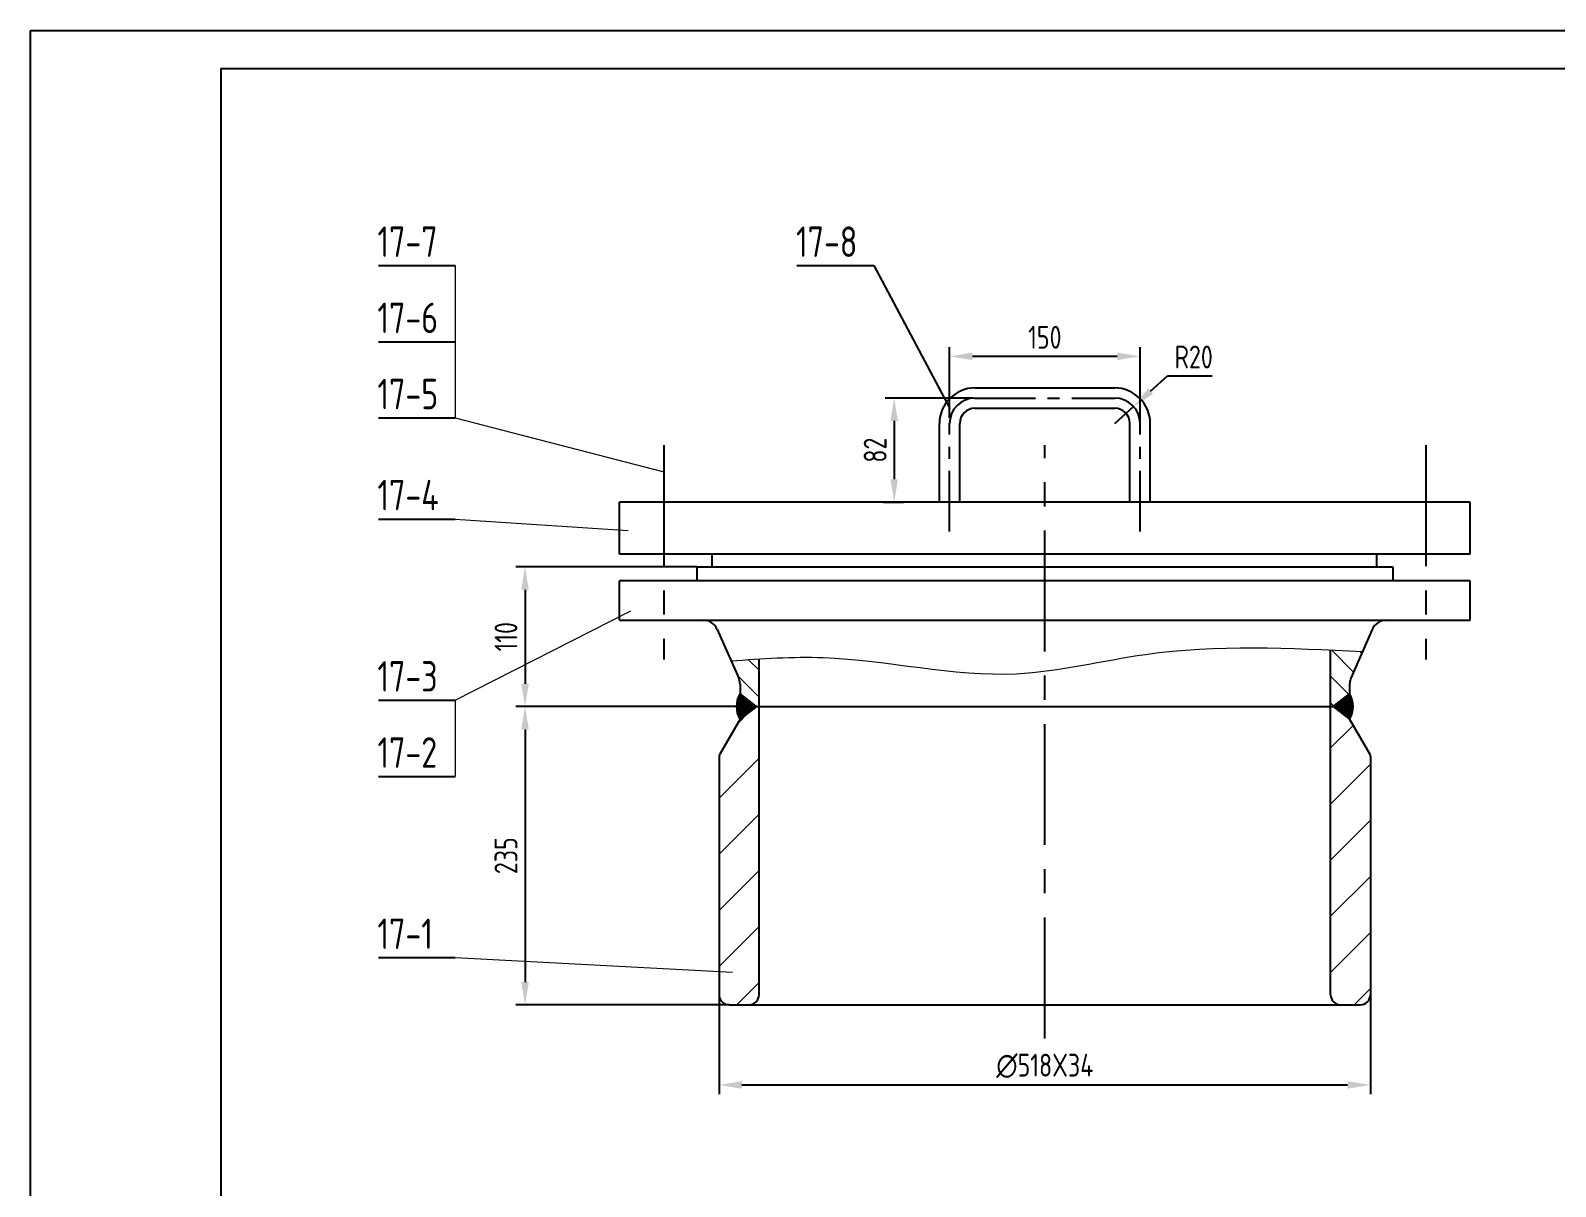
# Model space of a CAD drawing. Extents: x 10474 to 45536, y -10608 to 12499.
# Drawn here: x 41126 to 42327, y 4840 to 5750 of the extents above; entities that cross this region are included whole.
import ezdxf

# ---------------------------------------------------------------- set-up
doc = ezdxf.new("R2010")
doc.units = 0
doc.header["$LTSCALE"] = 15
doc.header["$MEASUREMENT"] = 0
doc.linetypes.add('CENTER', pattern=[50.8, 31.75, -6.35, 6.35, -6.35])
doc.layers.get('0').update_dxf_attribs({"linetype": 'CONTINUOUS'})
doc.layers.get('DEFPOINTS').update_dxf_attribs({"color": 3, "linetype": 'CONTINUOUS'})
for name, color, linetype in [('1', 3, 'CONTINUOUS'), ('DEVICE', 3, 'CONTINUOUS'), ('LAYERAXIS', 7, 'CENTER')]:
    doc.layers.add(name, color=color, linetype=linetype)
doc.layers.add('5', color=7, linetype='CONTINUOUS', lineweight=9)
doc.styles.add('HZ', font='isocp.shx', dxfattribs={"width": 0.85, "bigfont": 'hztxt.shx'})
doc.dimstyles.new('L', dxfattribs={"dimtxt": 18, "dimasz": 18, "dimexe": 7.2, "dimexo": 0.1, "dimgap": 6, "dimtad": 1, "dimdec": 0, "dimzin": 0, "dimdsep": 46, "dimtxsty": 'HZ', "dimcen": 0, "dimadec": 0, "dimazin": 0, "dimtfac": 0.142857, "dimtdec": 4, "dimtix": 1, "dimtmove": 2, "dimatfit": 3, "dimfxl": 0, "dimtolj": 1, "dimtzin": 0, "dimarcsym": 0})
pattern_1 = [(135, (40251.4065, -5021.1448), (0.88388348, 0.88388348), []), (45, (40251.4065, -5021.1448), (0.88388348, -0.88388348), [])]

# ---------------------------------------------------------------- blocks, each defined once
blk = doc.blocks.new('*D133')
at = {"color": 0, "linetype": 'ByBlock'}
for p, q in [((41668.4, 4920.7), (41668.4, 4842.5)), ((42181.3, 4920.7), (42181.3, 4842.5)), ((41686.4, 4849.7), (42163.3, 4849.7))]:
    blk.add_line(p, q, dxfattribs=at)
for points in [[(41686.4, 4852.7), (41686.4, 4846.7), (41668.4, 4849.7)], [(42163.3, 4852.7), (42163.3, 4846.7), (42181.3, 4849.7)]]:
    blk.add_solid(points, dxfattribs=at)
at = {"layer": 'DEFPOINTS', "color": 0, "linetype": 'ByBlock'}
for p in [(41668.4, 4920.8), (42181.3, 4920.8), (42181.3, 4849.7)]:
    blk.add_point(p, dxfattribs=at)
at = {"color": 0, "linetype": 'ByBlock', "insert": (41924.9, 4864.7), "char_height": 18, "attachment_point": 5, "style": 'HZ'}
blk.add_mtext('\\A1;∅518X34', dxfattribs=at)
blk = doc.blocks.new('*D134')
at = {"color": 0, "linetype": 'ByBlock'}
for p, q in [((41697.8, 5147.8), (41508.4, 5147.8)), ((41515.6, 5129.8), (41515.6, 4930.8)), ((41676.3, 4912.8), (41508.4, 4912.8))]:
    blk.add_line(p, q, dxfattribs=at)
for points in [[(41512.6, 5129.8), (41518.6, 5129.8), (41515.6, 5147.8)], [(41512.6, 4930.8), (41518.6, 4930.8), (41515.6, 4912.8)]]:
    blk.add_solid(points, dxfattribs=at)
at = {"layer": 'DEFPOINTS', "color": 0, "linetype": 'ByBlock'}
for p in [(41697.9, 5147.8), (41515.6, 4912.8), (41676.4, 4912.8)]:
    blk.add_point(p, dxfattribs=at)
at = {"color": 0, "linetype": 'ByBlock', "insert": (41500.6, 5030.3), "char_height": 18, "attachment_point": 5, "rotation": 90, "style": 'HZ'}
blk.add_mtext('\\A1;235', dxfattribs=at)
blk = doc.blocks.new('*D135')
at = {"color": 0, "linetype": 'ByBlock'}
for p, q in [((41650.8, 5257.8), (41508.4, 5257.8)), ((41515.6, 5239.8), (41515.6, 5165.8)), ((41515.5, 5147.8), (41508.4, 5147.8))]:
    blk.add_line(p, q, dxfattribs=at)
for points in [[(41512.6, 5239.8), (41518.6, 5239.8), (41515.6, 5257.8)], [(41512.6, 5165.8), (41518.6, 5165.8), (41515.6, 5147.8)]]:
    blk.add_solid(points, dxfattribs=at)
at = {"layer": 'DEFPOINTS', "color": 0, "linetype": 'ByBlock'}
for p in [(41650.9, 5257.8), (41515.6, 5147.8), (41515.6, 5147.8)]:
    blk.add_point(p, dxfattribs=at)
at = {"color": 0, "linetype": 'ByBlock', "insert": (41500.6, 5202.8), "char_height": 18, "attachment_point": 5, "rotation": 90, "style": 'HZ'}
blk.add_mtext('\\A1;110', dxfattribs=at)
blk = doc.blocks.new('*D169')
at = {"color": 0, "linetype": 'ByBlock'}
for p, q in [((41849.9, 5445.1), (41849.9, 5500.8)), ((41999.9, 5441), (41999.9, 5500.8)), ((41867.9, 5493.6), (41981.9, 5493.6))]:
    blk.add_line(p, q, dxfattribs=at)
for points in [[(41867.9, 5496.6), (41867.9, 5490.6), (41849.9, 5493.6)], [(41981.9, 5496.6), (41981.9, 5490.6), (41999.9, 5493.6)]]:
    blk.add_solid(points, dxfattribs=at)
at = {"layer": 'DEFPOINTS', "color": 0, "linetype": 'ByBlock'}
for p in [(41999.9, 5493.6), (41849.9, 5445), (41999.9, 5440.9)]:
    blk.add_point(p, dxfattribs=at)
at = {"color": 0, "linetype": 'ByBlock', "insert": (41924.9, 5508.6), "char_height": 18, "attachment_point": 5, "style": 'HZ'}
blk.add_mtext('\\A1;150', dxfattribs=at)
blk = doc.blocks.new('*D170')
at = {"color": 0, "linetype": 'ByBlock'}
for p, q in [((41868.2, 5460.7), (41799.1, 5460.7)), ((41806.3, 5442.7), (41806.3, 5396.7)), ((41797.8, 5378.7), (41813.5, 5378.7))]:
    blk.add_line(p, q, dxfattribs=at)
for points in [[(41803.3, 5442.7), (41809.3, 5442.7), (41806.3, 5460.7)], [(41803.3, 5396.7), (41809.3, 5396.7), (41806.3, 5378.7)]]:
    blk.add_solid(points, dxfattribs=at)
at = {"layer": 'DEFPOINTS', "color": 0, "linetype": 'ByBlock'}
for p in [(41868.3, 5460.7), (41797.7, 5378.7), (41806.3, 5378.7)]:
    blk.add_point(p, dxfattribs=at)
at = {"color": 0, "linetype": 'ByBlock', "insert": (41791.3, 5419.7), "char_height": 18, "attachment_point": 5, "rotation": 90, "style": 'HZ'}
blk.add_mtext('\\A1;82', dxfattribs=at)
blk = doc.blocks.new('*D172')
at = {"color": 0, "linetype": 'ByBlock'}
for p, q in [((42008.1, 5466.1), (42021.5, 5478.1)), ((42021.5, 5478.1), (42056.6, 5478.1)), ((41979.9, 5440.7), (41994.7, 5454))]:
    blk.add_line(p, q, dxfattribs=at)
blk.add_solid([(42006.1, 5468.3), (42010.1, 5463.8), (41994.7, 5454)], dxfattribs=at)
at = {"layer": 'DEFPOINTS', "color": 0, "linetype": 'ByBlock'}
for p in [(41994.7, 5454), (41979.9, 5440.7)]:
    blk.add_point(p, dxfattribs=at)
at = {"color": 0, "linetype": 'ByBlock', "insert": (42042.1, 5493.1), "char_height": 18, "attachment_point": 5, "style": 'HZ'}
blk.add_mtext('\\A1;R20', dxfattribs=at)

msp = doc.modelspace()

# ---------------------------------------------------------------- hatches: boundary and pattern name
h = msp.add_hatch()
h.set_pattern_fill('ANSI37', color=256, scale=10, style=0)
h.set_pattern_definition(pattern_1)
h.paths.add_polyline_path([(41697.9, 5217.7), (41684.9, 5227.7, 0.267949), (41684.9, 5207.7)])
h = msp.add_hatch()
h.set_pattern_fill('ANSI37', color=256, scale=10, style=0)
h.set_pattern_definition(pattern_1)
h.paths.add_polyline_path([(42164.9, 5207.7, 0.267949), (42164.9, 5227.7), (42151.9, 5217.7)])
at = {"layer": '5'}
h = msp.add_hatch(dxfattribs=at)
h.set_pattern_fill('LINE', color=256, scale=120, angle=315, style=0)
h.set_pattern_definition([(315, (-5393.358, -4702.816), (10.6066017, 10.6066017), [])])
edge = h.paths.add_edge_path()
edge.add_spline(control_points=[(41699.9, 5255.2), (41692.5, 5254.7), (41685.2, 5254.2), (41677.9, 5253.7)], knot_values=[0, 0, 0, 0, 22.003479, 22.003479, 22.003479, 22.003479], degree=3, periodic=0)
edge.add_line((41677.9, 5253.7), (41683.9, 5240))
edge.add_arc((41672.9, 5235.2), 12, 0, 23.6294, ccw=False)
edge.add_line((41684.9, 5235.2), (41684.9, 5227.7))
edge.add_line((41684.9, 5227.7), (41697.9, 5217.7))
edge.add_line((41697.9, 5217.7), (41699.9, 5217.7))
edge.add_line((41699.9, 5217.7), (41699.9, 5255.2))
edge = h.paths.add_edge_path()
edge.add_line((42165.9, 5240), (42175.1, 5261))
edge.add_spline(control_points=[(42175.1, 5261), (42166.7, 5261.4), (42158.3, 5261.9), (42149.9, 5262.3)], knot_values=[473.808081, 473.808081, 473.808081, 473.808081, 498.909344, 498.909344, 498.909344, 498.909344], degree=3, periodic=0)
edge.add_line((42149.9, 5262.3), (42149.9, 5217.7))
edge.add_line((42149.9, 5217.7), (42151.9, 5217.7))
edge.add_line((42151.9, 5217.7), (42164.9, 5227.7))
edge.add_line((42164.9, 5227.7), (42164.9, 5235.2))
edge.add_arc((42176.9, 5235.2), 12, 156.3706, 180, ccw=False)
h = msp.add_hatch(dxfattribs=at)
h.set_pattern_fill('LINE', color=256, scale=250, angle=45, style=0)
h.set_pattern_definition([(45, (0, 69.896), (-22.097087, 22.097087), [])])
h.paths.add_polyline_path([(42149.9, 4990.7, 0.414214), (42157.9, 4982.7), (42173.3, 4982.7, 0.414214), (42181.3, 4990.7), (42181.3, 5178.1, 0.131652), (42180.8, 5180.1), (42164.9, 5207.7), (42151.9, 5217.7), (42149.9, 5217.7)])
h.paths.add_polyline_path([(41699.9, 5217.7), (41697.9, 5217.7), (41684.9, 5207.7), (41668.9, 5180.1, 0.131652), (41668.4, 5178.1), (41668.4, 4990.7, 0.414214), (41676.4, 4982.7), (41691.9, 4982.7, 0.414214), (41699.9, 4990.7)])

# ---------------------------------------------------------------- linework, layer by layer
for p, q in [((41126.2, 3968.3), (41126.2, 5750.3)), ((41126.2, 5750.3), (43646.2, 5750.3)), ((41400.1, 5565.1), (41460.7, 5565.1)), ((41729.7, 5565.1), (41790.3, 5565.1)), ((41790.3, 5565.1), (41850.1, 5452.5)), ((41400.1, 5505.1), (41460.7, 5505.1)), ((41400.1, 5445.1), (41460.7, 5445.1)), ((41400.1, 5365.4), (41460.7, 5365.4)), ((41400.1, 5222.7), (41460.7, 5222.7)), ((41400.1, 5162.7), (41460.7, 5162.7)), ((41400.1, 5019.9), (41460.7, 5019.9))]:
    msp.add_line(p, q)
at = {"ltscale": 0.2}
for centre, start, end in [((41869.9, 5440.7), 90, 180), ((41979.9, 5440.7), 0, 90)]:
    msp.add_arc(centre, 20, start, end, dxfattribs=at)
at = {"layer": '1'}
for p, q in [((41869.9, 5468.7), (41979.9, 5468.7)), ((41869.9, 5452.7), (41979.9, 5452.7)), ((41841.9, 5378.7), (41841.9, 5440.7)), ((41857.9, 5378.7), (41857.9, 5440.7)), ((41991.9, 5378.7), (41991.9, 5440.7)), ((42007.9, 5378.7), (42007.9, 5440.7)), ((42259.9, 5378.7), (41589.9, 5378.7)), ((41589.9, 5337.7), (41589.9, 5378.7)), ((42259.9, 5337.7), (42259.9, 5378.7)), ((42259.9, 5337.7), (41589.9, 5337.7)), ((41662.9, 5327.7), (41662.9, 5337.7)), ((42186.4, 5327.7), (42186.4, 5337.7)), ((41650.9, 5327.7), (41650.9, 5316.7)), ((41650.9, 5327.7), (42198.9, 5327.7)), ((42198.9, 5327.7), (42198.9, 5316.7)), ((42259.9, 5316.7), (41589.9, 5316.7)), ((41589.9, 5285.7), (41589.9, 5316.7)), ((42259.9, 5285.7), (42259.9, 5316.7)), ((41589.9, 5285.7), (42259.9, 5285.7)), ((41667, 5278.5), (41683.9, 5240)), ((42182.7, 5278.5), (42165.9, 5240)), ((41684.9, 5235.2), (41684.9, 5227.7)), ((41697.9, 5217.7), (41684.9, 5227.7)), ((42151.9, 5217.7), (42164.9, 5227.7)), ((42164.9, 5235.2), (42164.9, 5227.7)), ((41697.9, 5217.7), (41684.9, 5207.7)), ((42151.9, 5217.7), (42164.9, 5207.7))]:
    msp.add_line(p, q, dxfattribs=at)
for points in [[(42149.9, 4990.7), (42149.9, 5262.3)], [(41699.9, 4990.7), (41699.9, 5255.2)], [(41697.9, 5217.7), (42151.9, 5217.7)], [(41676.4, 4982.7), (42173.3, 4982.7)]]:
    msp.add_lwpolyline(points, dxfattribs=at)
for points in [[(41684.9, 5207.7), (41668.9, 5180.1, 0.131652), (41668.4, 5178.1), (41668.4, 4990.7)], [(42164.9, 5207.7), (42180.8, 5180.1, -0.131652), (42181.3, 5178.1), (42181.3, 4990.7)]]:
    msp.add_lwpolyline(points, format="xyb", dxfattribs=at)
for centre, radius, start, end in [((41869.9, 5440.7), 28, 90, 180), ((41979.9, 5440.7), 28, 0, 90), ((41869.9, 5440.7), 12, 90, 180), ((41979.9, 5440.7), 12, 0, 90), ((41656, 5273.7), 12, 23.6294, 90), ((42193.7, 5273.7), 12, 90, 156.3706), ((41672.9, 5235.2), 12, 0, 23.6294), ((42176.9, 5235.2), 12, 156.3706, 180), ((41702.1, 5217.7), 20, 150, 210), ((42147.6, 5217.7), 20, 330, 30), ((41676.4, 4990.7), 8, 180, 270), ((41691.9, 4990.7), 8, 270, 0), ((42157.9, 4990.7), 8, 180, 270), ((42173.3, 4990.7), 8, 270, 0)]:
    msp.add_arc(centre, radius, start, end, dxfattribs=at)
at = {"layer": '5'}
for p, q in [((41460.7, 5565.1), (41460.7, 5445.1)), ((41460.7, 5445.1), (41624.9, 5402.6)), ((41460.7, 5365.4), (41596.9, 5356.5)), ((41460.7, 5222.7), (41599, 5293.2)), ((41460.7, 5222.7), (41460.7, 5162.7)), ((41460.7, 5019.9), (41678.9, 5008.5))]:
    msp.add_line(p, q, dxfattribs=at)
msp.add_spline([(41677.9, 5253.7), (41750.4, 5256.3), (41902.6, 5243.6), (42004.1, 5258.8), (42175.1, 5261)], degree=3, dxfattribs=at)
at = {"layer": 'DEVICE'}
for q in [(41276.1, 3998.3), (43616.2, 5720.3)]:
    msp.add_line((41276.1, 5720.3), q, dxfattribs=at)
at = {"layer": 'LAYERAXIS', "ltscale": 0.1}
for p, q in [((41869.9, 5460.7), (41979.9, 5460.7)), ((41849.9, 5355.7), (41849.9, 5440.7)), ((41999.9, 5355.7), (41999.9, 5440.7))]:
    msp.add_line(p, q, dxfattribs=at)
at = {"layer": 'LAYERAXIS', "ltscale": 0.2}
for p, q in [((41624.9, 5423.5), (41624.9, 5254.8)), ((41924.9, 4956.3), (41924.9, 5423.6)), ((42224.9, 5423.5), (42224.9, 5254.8))]:
    msp.add_line(p, q, dxfattribs=at)

# ---------------------------------------------------------------- texts
at = {"style": 'HZ', "width": 0.85}
for s, p in [('17-7', (41399.4, 5571.9)), ('17-8', (41729, 5571.9)), ('17-6', (41399.4, 5511.9)), ('17-5', (41399.4, 5451.9)), ('17-4', (41399.4, 5372.3)), ('17-3', (41399.4, 5229.5)), ('17-2', (41399.4, 5169.5)), ('17-1', (41399.4, 5026.7))]:
    msp.add_text(s, height=24, dxfattribs=at).set_placement(p)

# ---------------------------------------------------------------- dimensions: what is measured, and where the dimension line sits
dim = msp.add_radius_dim(center=(41979.9, 5440.7), mpoint=(41994.7, 5454), dimstyle='L', override={"dimtoh": 1, "dimtmove": 0, "dimatfit": 0})
dim.commit()
dim.dimension.update_dxf_attribs({"geometry": '*D172', "text_midpoint": (42042.1, 5478.1), "dimtype": 164})
dim = msp.add_linear_dim(base=(41806.3, 5378.7), p1=(41868.3, 5460.7), p2=(41797.7, 5378.7), angle=90, dimstyle='L')
dim.commit()
dim.dimension.update_dxf_attribs({"geometry": '*D170', "text_midpoint": (41791.3, 5419.7)})
at = {"layer": '5'}
dim = msp.add_linear_dim(base=(41999.9, 5493.6), p1=(41849.9, 5445), p2=(41999.9, 5440.9), dimstyle='L', dxfattribs=at)
dim.commit()
dim.dimension.update_dxf_attribs({"geometry": '*D169', "text_midpoint": (41924.9, 5508.6)})
for base, p1, p2, picture, middle in [((41515.6, 5217.7), (41650.9, 5327.7), (41515.6, 5217.7), '*D135', (41500.6, 5272.7)), ((41515.6, 4982.7), (41697.9, 5217.7), (41676.4, 4982.7), '*D134', (41500.6, 5100.2))]:
    dim = msp.add_linear_dim(base=base, p1=p1, p2=p2, angle=90, dimstyle='L', dxfattribs=at)
    dim.commit()
    dim.dimension.update_dxf_attribs({"geometry": picture, "text_midpoint": middle, "insert": (0, 69.9)})
dim = msp.add_linear_dim(base=(42181.3, 4919.6), p1=(41668.4, 4990.7), p2=(42181.3, 4990.7), text='%%C518X34', dimstyle='L', dxfattribs=at)
dim.commit()
dim.dimension.update_dxf_attribs({"geometry": '*D133', "text_midpoint": (41924.9, 4934.6), "insert": (0, 69.9)})

doc.saveas('drawing.dxf')
